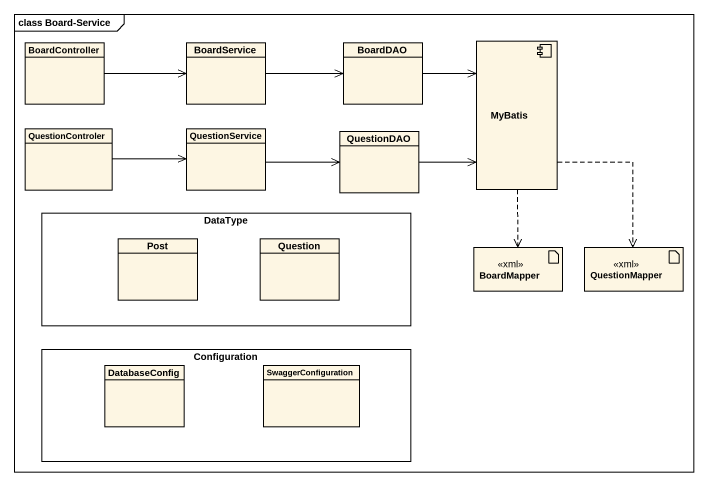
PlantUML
@startuml
mainframe class Board-Service
allowmixing
hide circle
hide empty members
class BoardController
class BoardService
class BoardDAO
component MyBatis
class QuestionControler
class QuestionService
class QuestionDAO
rectangle DataType {
  class Post
  class Question
}
artifact BoardMapper <<xml>>
artifact QuestionMapper <<xml>>
rectangle Configuration {
  class DatabaseConfig
  class SwaggerConfiguration
}
BoardController -right-> BoardService
BoardService -right-> BoardDAO
BoardDAO -right-> MyBatis
MyBatis ..> BoardMapper
MyBatis ..> QuestionMapper
QuestionControler -right-> QuestionService
QuestionService -right-> QuestionDAO
QuestionDAO -right-> MyBatis
@enduml
